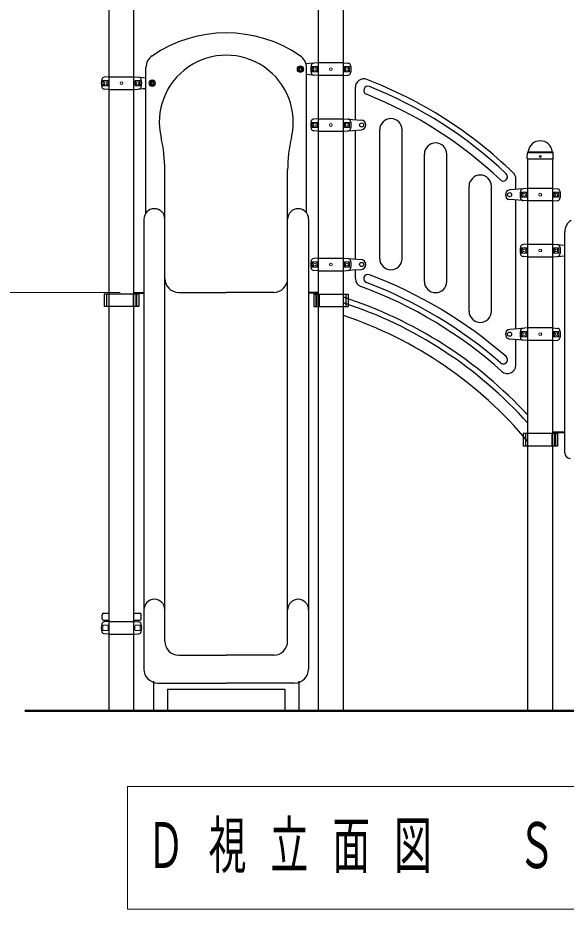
# Model space of a CAD drawing. Units: millimetres on the paper, scale 1:50. Extents: x -365 to 0, y -594 to 257.
# Drawn here: x -122.3 to -83, y -148 to -84.1 of the extents above; entities that cross this region are included whole.
import ezdxf

# ---------------------------------------------------------------- set-up
doc = ezdxf.new("R2010")
doc.units = ezdxf.units.MM
doc.linetypes.add('USER1', pattern=[4.5, 2.5, -2])
doc.layers.add('1_50', color=7, linetype='Continuous', lineweight=25)
doc.styles.add('ＭＳ ゴシック', font='')
doc.styles.get('ＭＳ ゴシック').set_extended_font_data('MS Gothic')

msp = doc.modelspace()

# ---------------------------------------------------------------- linework, layer by layer
at = {"layer": '1_50'}
for p, q in [((-115.735, -133.773), (-115.735, -75.483)), ((-113.953, -133.773), (-113.953, -75.483)), ((-100.735, -133.773), (-100.735, -75.483)), ((-98.953, -133.773), (-98.953, -75.483)), ((-85.773, -94.183), (-85.765, -93.786)), ((-85.74, -93.728), (-85.718, -93.706)), ((-83.948, -93.728), (-83.97, -93.706)), ((-83.915, -94.183), (-83.923, -93.786)), ((-85.763, -94.193), (-85.773, -94.183)), ((-85.763, -94.193), (-83.924, -94.193)), ((-85.735, -133.773), (-85.735, -94.193)), ((-83.953, -133.773), (-83.953, -94.193)), ((-83.915, -94.183), (-83.924, -94.193)), ((-116.08, -103.893), (-116.08, -104.793)), ((-113.608, -103.893), (-116.08, -103.893)), ((-115.914, -103.893), (-115.914, -104.793)), ((-114.009, -103.893), (-114.009, -104.793)), ((-113.953, -103.773), (-113.244, -103.773)), ((-113.953, -103.819), (-113.244, -103.819)), ((-113.822, -103.893), (-113.822, -104.793)), ((-113.763, -103.893), (-113.763, -104.793)), ((-113.608, -103.893), (-113.608, -104.793)), ((-100.735, -103.773), (-101.444, -103.773)), ((-100.735, -103.819), (-101.444, -103.819)), ((-101.08, -103.893), (-101.08, -104.793)), ((-101.08, -103.893), (-98.608, -103.893)), ((-100.925, -103.893), (-100.925, -104.793)), ((-100.866, -103.893), (-100.866, -104.793)), ((-100.678, -103.893), (-100.678, -104.793)), ((-98.774, -103.893), (-98.774, -104.793)), ((-98.608, -103.893), (-98.608, -104.793)), ((-113.608, -104.793), (-116.08, -104.793)), ((-101.08, -104.793), (-98.608, -104.793)), ((-86.08, -113.893), (-86.08, -114.793)), ((-83.608, -113.893), (-86.08, -113.893)), ((-85.914, -113.893), (-85.914, -114.793)), ((-84.009, -113.893), (-84.009, -114.793)), ((-83.953, -113.773), (-83.094, -113.773)), ((-83.953, -113.819), (-83.094, -113.819)), ((-83.822, -113.893), (-83.822, -114.793)), ((-83.763, -113.893), (-83.763, -114.793)), ((-83.608, -113.893), (-83.608, -114.793)), ((-83.608, -114.793), (-86.08, -114.793)), ((-116.244, -127.173), (-116.244, -126.873)), ((-116.144, -126.773), (-115.735, -126.773)), ((-113.953, -126.773), (-113.544, -126.773)), ((-113.444, -127.173), (-113.444, -126.873)), ((-116.144, -127.273), (-115.735, -127.273)), ((-115.735, -127.362), (-113.953, -127.362)), ((-113.953, -127.273), (-113.544, -127.273))]:
    msp.add_line(p, q, dxfattribs=at)
at = {"layer": '1_50', "color": 2}
for p, q in [((-101.394, -87.378), (-101.594, -87.393)), ((-100.764, -87.323), (-101.394, -87.378)), ((-98.924, -87.323), (-100.764, -87.323)), ((-98.924, -87.323), (-98.608, -87.351)), ((-101.394, -88.168), (-101.594, -88.153)), ((-115.764, -88.323), (-116.079, -88.351)), ((-115.764, -88.323), (-113.923, -88.323)), ((-113.924, -88.323), (-113.294, -88.378)), ((-113.294, -88.378), (-113.094, -88.393)), ((-100.764, -88.223), (-101.394, -88.168)), ((-98.924, -88.223), (-100.764, -88.223)), ((-98.924, -88.223), (-98.608, -88.195)), ((-115.764, -89.223), (-116.079, -89.195)), ((-115.764, -89.223), (-113.923, -89.223)), ((-113.924, -89.223), (-113.294, -89.168)), ((-113.294, -89.168), (-113.094, -89.153)), ((-100.764, -91.322), (-101.079, -91.35)), ((-100.764, -91.322), (-98.923, -91.322)), ((-98.924, -91.322), (-98.294, -91.377)), ((-98.294, -91.377), (-97.663, -91.424)), ((-100.764, -92.222), (-101.079, -92.194)), ((-100.764, -92.222), (-98.923, -92.222)), ((-98.924, -92.222), (-98.294, -92.167)), ((-98.294, -92.167), (-97.663, -92.121)), ((-86.394, -96.377), (-87.024, -96.424)), ((-85.764, -96.322), (-86.394, -96.377)), ((-83.924, -96.322), (-85.764, -96.322)), ((-83.924, -96.322), (-83.608, -96.35)), ((-86.394, -97.167), (-87.024, -97.121)), ((-85.764, -97.222), (-86.394, -97.167)), ((-83.924, -97.222), (-85.764, -97.222)), ((-83.924, -97.222), (-83.608, -97.194)), ((-85.764, -100.323), (-86.079, -100.351)), ((-85.764, -100.323), (-83.923, -100.323)), ((-83.924, -100.323), (-83.094, -100.396)), ((-100.764, -101.322), (-101.079, -101.35)), ((-100.764, -101.322), (-98.923, -101.322)), ((-98.924, -101.322), (-98.294, -101.377)), ((-98.294, -101.377), (-97.663, -101.424)), ((-85.764, -101.223), (-86.079, -101.195)), ((-85.764, -101.223), (-83.923, -101.223)), ((-83.924, -101.223), (-83.094, -101.15)), ((-100.764, -102.222), (-101.079, -102.194)), ((-100.764, -102.222), (-98.923, -102.222)), ((-98.924, -102.222), (-98.294, -102.167)), ((-98.294, -102.167), (-97.663, -102.121)), ((-86.394, -106.377), (-87.024, -106.424)), ((-85.764, -106.322), (-86.394, -106.377)), ((-83.924, -106.322), (-85.764, -106.322)), ((-83.924, -106.322), (-83.608, -106.35)), ((-86.394, -107.167), (-87.024, -107.121)), ((-85.764, -107.222), (-86.394, -107.167)), ((-83.924, -107.222), (-85.764, -107.222)), ((-83.924, -107.222), (-83.608, -107.194)), ((-115.764, -127.362), (-116.079, -127.39)), ((-115.764, -127.362), (-113.923, -127.362)), ((-113.924, -127.362), (-113.608, -127.388)), ((-115.764, -128.262), (-116.079, -128.235)), ((-115.764, -128.262), (-113.923, -128.262)), ((-113.924, -128.262), (-113.608, -128.237))]:
    msp.add_line(p, q, dxfattribs=at)
at = {"layer": '1_50', "color": 21}
for p, q in [((-113.094, -98.073), (-113.094, -87.656)), ((-101.594, -98.073), (-101.594, -87.656)), ((-98.094, -91.392), (-98.094, -89.071)), ((-98.094, -101.392), (-98.094, -92.152)), ((-96.344, -101.359), (-96.344, -92.117)), ((-94.744, -101.359), (-94.744, -92.117)), ((-93.144, -102.99), (-93.144, -93.859)), ((-91.544, -102.99), (-91.544, -93.859)), ((-111.744, -102.773), (-111.744, -94.991)), ((-102.944, -102.773), (-102.944, -94.991)), ((-86.594, -96.392), (-86.594, -95.642)), ((-89.944, -105.126), (-89.944, -96.165)), ((-88.344, -105.126), (-88.344, -96.165)), ((-86.594, -106.392), (-86.594, -97.152)), ((-113.244, -98.523), (-113.244, -130.773)), ((-111.744, -128.773), (-111.744, -98.423)), ((-102.944, -128.773), (-102.944, -98.423)), ((-101.444, -98.523), (-101.444, -130.773)), ((-98.094, -102.789), (-98.094, -102.152)), ((-110.744, -103.773), (-107.344, -103.773)), ((-103.944, -103.773), (-107.344, -103.773)), ((-86.594, -108.999), (-86.594, -107.152)), ((-110.744, -129.773), (-107.344, -129.773)), ((-103.944, -129.773), (-107.344, -129.773)), ((-112.244, -131.773), (-107.344, -131.773)), ((-102.444, -131.773), (-107.344, -131.773))]:
    msp.add_line(p, q, dxfattribs=at)
at = {"layer": '1_50', "color": 4}
for p, q in [((-102.114, -87.727), (-102.034, -87.681)), ((-102.114, -87.727), (-102.114, -87.819)), ((-102.114, -87.819), (-102.034, -87.865)), ((-102.034, -87.681), (-101.954, -87.727)), ((-102.034, -87.865), (-101.954, -87.819)), ((-101.954, -87.727), (-101.954, -87.819)), ((-112.734, -88.727), (-112.654, -88.681)), ((-112.734, -88.727), (-112.734, -88.819)), ((-112.654, -88.681), (-112.574, -88.727)), ((-112.574, -88.727), (-112.574, -88.819)), ((-112.734, -88.819), (-112.654, -88.865)), ((-112.654, -88.865), (-112.574, -88.819)), ((-83.094, -115.273), (-83.094, -99.441))]:
    msp.add_line(p, q, dxfattribs=at)
at = {"layer": '1_50', "color": 2, "lineweight": 13}
for p, q in [((-100.809, -87.588), (-101.179, -87.588)), ((-101.179, -87.958), (-101.179, -87.588)), ((-100.809, -87.958), (-101.179, -87.958)), ((-98.879, -87.588), (-98.509, -87.588)), ((-98.879, -87.958), (-98.509, -87.958)), ((-98.509, -87.958), (-98.509, -87.588)), ((-115.809, -88.588), (-116.179, -88.588)), ((-116.179, -88.958), (-116.179, -88.588)), ((-113.879, -88.588), (-113.509, -88.588)), ((-113.509, -88.958), (-113.509, -88.588)), ((-115.809, -88.958), (-116.179, -88.958)), ((-113.879, -88.958), (-113.509, -88.958)), ((-101.179, -91.957), (-101.179, -91.587)), ((-100.809, -91.587), (-101.179, -91.587)), ((-100.809, -91.957), (-101.179, -91.957)), ((-98.879, -91.587), (-98.509, -91.587)), ((-98.879, -91.957), (-98.509, -91.957)), ((-98.509, -91.957), (-98.509, -91.587)), ((-86.179, -96.957), (-86.179, -96.587)), ((-85.809, -96.587), (-86.179, -96.587)), ((-85.809, -96.957), (-86.179, -96.957)), ((-83.879, -96.587), (-83.509, -96.587)), ((-83.879, -96.957), (-83.509, -96.957)), ((-83.509, -96.957), (-83.509, -96.587)), ((-86.179, -100.958), (-86.179, -100.588)), ((-85.809, -100.588), (-86.179, -100.588)), ((-83.879, -100.588), (-83.509, -100.588)), ((-83.509, -100.958), (-83.509, -100.588)), ((-85.809, -100.958), (-86.179, -100.958)), ((-83.879, -100.958), (-83.509, -100.958)), ((-101.179, -101.957), (-101.179, -101.587)), ((-100.809, -101.587), (-101.179, -101.587)), ((-100.809, -101.957), (-101.179, -101.957)), ((-98.879, -101.587), (-98.509, -101.587)), ((-98.879, -101.957), (-98.509, -101.957)), ((-98.509, -101.957), (-98.509, -101.587)), ((-86.179, -106.957), (-86.179, -106.587)), ((-85.809, -106.587), (-86.179, -106.587)), ((-83.879, -106.587), (-83.509, -106.587)), ((-83.509, -106.957), (-83.509, -106.587)), ((-85.809, -106.957), (-86.179, -106.957)), ((-83.879, -106.957), (-83.509, -106.957)), ((-115.809, -127.627), (-116.179, -127.627)), ((-116.179, -127.997), (-116.179, -127.627)), ((-113.879, -127.627), (-113.509, -127.627)), ((-113.509, -127.997), (-113.509, -127.627)), ((-115.809, -127.997), (-116.179, -127.997)), ((-113.879, -127.997), (-113.509, -127.997))]:
    msp.add_line(p, q, dxfattribs=at)
at = {"layer": '1_50', "lineweight": 13}
for p, q in [((-85.737, -93.763), (-83.95, -93.763)), ((-85.701, -93.693), (-83.99, -93.693)), ((-114.953, -103.773), (-128.915, -103.773)), ((-114.426, -139.182), (-114.426, -147.982)), ((-57.626, -139.182), (-114.426, -139.182)), ((-114.426, -147.982), (-57.626, -147.982))]:
    msp.add_line(p, q, dxfattribs=at)
at = {"layer": '1_50', "linetype": 'USER1', "lineweight": 13}
msp.add_line((-85.734, -93.773), (-83.954, -93.773), dxfattribs=at)
at = {"layer": '1_50', "color": 131}
for p, q in [((-112.544, -131.639), (-112.544, -133.811)), ((-111.544, -132.211), (-103.144, -132.211)), ((-111.544, -132.211), (-111.544, -133.811)), ((-103.144, -132.211), (-103.144, -133.811)), ((-102.144, -131.639), (-102.144, -133.811))]:
    msp.add_line(p, q, dxfattribs=at)
at = {"layer": '1_50', "lineweight": 50}
msp.add_line((-121.776, -133.773), (-48.377, -133.773), dxfattribs=at)
at = {"layer": '1_50', "lineweight": 13}
for centre in [(-102.034, -87.773), (-112.654, -88.773)]:
    msp.add_circle(centre, 0.24, dxfattribs=at)
at = {"layer": '1_50', "color": 4}
for centre in [(-102.034, -87.773), (-112.654, -88.773)]:
    msp.add_circle(centre, 0.21, dxfattribs=at)
at = {"layer": '1_50', "color": 4, "linetype": 'USER1', "lineweight": 13}
for centre in [(-102.034, -87.773), (-112.654, -88.773)]:
    msp.add_circle(centre, 0.125, dxfattribs=at)
at = {"layer": '1_50', "color": 4, "lineweight": 13}
for centre in [(-102.034, -87.773), (-112.654, -88.773)]:
    msp.add_circle(centre, 0.11, dxfattribs=at)
at = {"layer": '1_50', "color": 2, "lineweight": 13}
for centre, radius in [((-100.994, -87.773), 0.185), ((-100.994, -87.773), 0.1), ((-99.844, -87.773), 0.1), ((-98.694, -87.773), 0.185), ((-98.694, -87.773), 0.1), ((-115.994, -88.773), 0.185), ((-115.994, -88.773), 0.1), ((-114.844, -88.773), 0.1), ((-113.694, -88.773), 0.185), ((-113.694, -88.773), 0.1), ((-100.994, -91.772), 0.185), ((-100.994, -91.772), 0.1), ((-99.844, -91.772), 0.1), ((-98.694, -91.772), 0.185), ((-98.694, -91.772), 0.1), ((-85.994, -96.772), 0.185), ((-85.994, -96.772), 0.1), ((-84.844, -96.772), 0.1), ((-83.694, -96.772), 0.185), ((-83.694, -96.772), 0.1), ((-85.994, -100.773), 0.185), ((-85.994, -100.773), 0.1), ((-84.844, -100.773), 0.1), ((-83.694, -100.773), 0.185), ((-83.694, -100.773), 0.1), ((-100.994, -101.772), 0.185), ((-100.994, -101.772), 0.1), ((-99.844, -101.772), 0.1), ((-98.694, -101.772), 0.185), ((-98.694, -101.772), 0.1), ((-85.994, -106.772), 0.185), ((-85.994, -106.772), 0.1), ((-84.844, -106.772), 0.1), ((-83.694, -106.772), 0.185), ((-83.694, -106.772), 0.1)]:
    msp.add_circle(centre, radius, dxfattribs=at)
at = {"layer": '1_50', "color": 2}
for centre in [(-97.644, -91.772), (-87.044, -96.772), (-97.644, -101.772), (-87.044, -106.772)]:
    msp.add_circle(centre, 0.15, dxfattribs=at)
at = {"layer": '1_50'}
msp.add_circle((-84.844, -94.033), 0.06, dxfattribs=at)
at = {"layer": '1_50', "color": 21}
for centre, radius, start, end in [((-107.344, -94.519), 9.346, 55.31079, 124.68922), ((-112.094, -87.656), 1, 123.36701, 180), ((-107.344, -91.573), 4.8, 346.64882, 193.35118), ((-102.594, -87.656), 1, 0, 56.63299), ((-97.494, -89.071), 0.6, 69.05344, 180), ((-108.362, -117.461), 31, 45.86807, 69.05344), ((-95.544, -92.117), 0.8, 0, 180), ((-121.744, -94.991), 10, 0, 13.35118), ((-92.944, -94.991), 10, 166.64882, 180), ((-92.344, -93.859), 0.8, 0, 180), ((-89.144, -96.165), 0.8, 0, 180), ((-87.194, -95.642), 0.6, 0, 45.86807), ((-95.544, -101.359), 0.8, 180, 0), ((-110.744, -102.773), 1, 180, 270), ((-103.944, -102.773), 1, 270, 0), ((-97.494, -102.789), 0.6, 180, 249.88404), ((-108.362, -132.461), 31, 47.94292, 69.88404), ((-92.344, -102.99), 0.8, 180, 0), ((-89.144, -105.126), 0.8, 180, 0), ((-87.194, -108.999), 0.6, 227.94292, 0), ((-110.744, -128.773), 1, 180, 270), ((-103.944, -128.773), 1, 270, 0), ((-112.244, -130.773), 1, 180, 270), ((-102.444, -130.773), 1, 270, 0)]:
    msp.add_arc(centre, radius, start, end, dxfattribs=at)
at = {"layer": '1_50', "color": 2}
for centre, radius, start, end in [((-100.294, -87.773), 1, 163.80375, 196.19625), ((-101.062, -87.55), 0.2, 95, 163.80375), ((-98.626, -87.55), 0.2, 16.19625, 85), ((-99.394, -87.773), 1, 343.80375, 16.19625), ((-101.062, -87.996), 0.2, 196.19625, 265), ((-98.626, -87.996), 0.2, 275, 343.80375), ((-115.294, -88.773), 1, 163.80375, 196.19625), ((-116.062, -88.55), 0.2, 95, 163.80375), ((-113.626, -88.55), 0.2, 16.19625, 85), ((-114.394, -88.773), 1, 343.80375, 16.19625), ((-116.062, -88.996), 0.2, 196.19625, 265), ((-113.626, -88.996), 0.2, 275, 343.80375), ((-101.062, -91.549), 0.2, 95, 163.80375), ((-98.626, -91.549), 0.2, 16.19625, 85), ((-100.294, -91.772), 1, 163.80375, 196.19625), ((-99.394, -91.772), 1, 343.80375, 16.19625), ((-97.694, -91.772), 0.35, 275, 85), ((-101.062, -91.995), 0.2, 196.19625, 265), ((-98.626, -91.995), 0.2, 275, 343.80375), ((-86.994, -96.772), 0.35, 95, 265), ((-86.062, -96.549), 0.2, 95, 163.80375), ((-83.626, -96.549), 0.2, 16.19625, 85), ((-85.294, -96.772), 1, 163.80375, 196.19625), ((-86.062, -96.995), 0.2, 196.19625, 265), ((-83.626, -96.995), 0.2, 275, 343.80375), ((-84.394, -96.772), 1, 343.80375, 16.19625), ((-85.294, -100.773), 1, 163.80375, 196.19625), ((-86.062, -100.55), 0.2, 95, 163.80375), ((-83.626, -100.55), 0.2, 16.19625, 85), ((-84.394, -100.773), 1, 343.80375, 16.19625), ((-100.294, -101.772), 1, 163.80375, 196.19625), ((-101.062, -101.549), 0.2, 95, 163.80375), ((-98.626, -101.549), 0.2, 16.19625, 85), ((-99.394, -101.772), 1, 343.80375, 16.19625), ((-97.694, -101.772), 0.35, 275, 85), ((-86.062, -100.996), 0.2, 196.19625, 265), ((-83.626, -100.996), 0.2, 275, 343.80375), ((-101.062, -101.995), 0.2, 196.19625, 265), ((-98.626, -101.995), 0.2, 275, 343.80375), ((-86.994, -106.772), 0.35, 95, 265), ((-85.294, -106.772), 1, 163.80375, 196.19625), ((-86.062, -106.549), 0.2, 95, 163.80375), ((-83.626, -106.549), 0.2, 16.19625, 85), ((-84.394, -106.772), 1, 343.80375, 16.19625), ((-86.062, -106.995), 0.2, 196.19625, 265), ((-83.626, -106.995), 0.2, 275, 343.80375), ((-115.294, -127.812), 1, 163.80375, 196.19625), ((-116.062, -127.589), 0.2, 95, 163.80375), ((-113.626, -127.589), 0.2, 16.19625, 85), ((-114.394, -127.812), 1, 343.80375, 16.19625), ((-116.062, -128.035), 0.2, 196.19625, 265), ((-113.626, -128.035), 0.2, 275, 343.80375)]:
    msp.add_arc(centre, radius, start, end, dxfattribs=at)
at = {"layer": '1_50', "color": 2, "lineweight": 13}
for centre, start, end in [((-103.369, -87.773), 355.87048, 4.12952), ((-96.318, -87.773), 175.87048, 184.12952), ((-118.369, -88.773), 355.87048, 4.12952), ((-111.318, -88.773), 175.87048, 184.12952), ((-103.369, -91.772), 355.87048, 4.12952), ((-96.318, -91.772), 175.87048, 184.12952), ((-88.369, -96.772), 355.87048, 4.12952), ((-81.318, -96.772), 175.87048, 184.12952), ((-88.369, -100.773), 355.87048, 4.12952), ((-81.318, -100.773), 175.87048, 184.12952), ((-103.369, -101.772), 355.87048, 4.12952), ((-96.318, -101.772), 175.87048, 184.12952), ((-88.369, -106.772), 355.87048, 4.12952), ((-81.318, -106.772), 175.87048, 184.12952), ((-118.369, -127.812), 355.87048, 4.12952), ((-111.318, -127.812), 175.87048, 184.12952)]:
    msp.add_arc(centre, 2.567, start, end, dxfattribs=at)
at = {"layer": '1_50', "color": 94}
for centre, radius, start, end in [((-97.194, -89.295), 0.3, 68.37206, 248.37206), ((-108.362, -117.461), 30.6, 46.47193, 68.37206), ((-108.362, -117.461), 30, 46.47193, 68.37206), ((-87.494, -95.493), 0.3, 226.47193, 46.47193), ((-97.194, -102.794), 0.3, 69.37194, 249.37194), ((-108.362, -132.461), 32, 48.83013, 69.37194), ((-108.362, -132.461), 31.4, 48.83013, 69.37194), ((-87.494, -108.599), 0.3, 228.83013, 48.83013)]:
    msp.add_arc(centre, radius, start, end, dxfattribs=at)
at = {"layer": '1_50'}
for centre, radius, start, end in [((-84.844, -93.773), 0.864, 90, 173.3676), ((-84.844, -93.773), 0.864, 6.6324, 90), ((-85.681, -93.788), 0.084, 135, 178.99605), ((-85.758, -93.667), 0.056, 315, 353.3676), ((-83.93, -93.667), 0.056, 186.6324, 225), ((-84.007, -93.788), 0.084, 1.00395, 45), ((-112.494, -98.523), 0.75, 0, 180), ((-102.194, -98.523), 0.75, 0, 180), ((-108.411, -133.438), 30.807, 42.60283, 72.12115), ((-108.411, -133.438), 30.427, 41.81889, 71.89017), ((-108.411, -133.438), 29.573, 39.93461, 71.34822), ((-112.494, -126.523), 0.75, 0, 180), ((-102.194, -126.523), 0.75, 0, 180), ((-116.144, -126.873), 0.1, 90, 180), ((-113.544, -126.873), 0.1, 0, 90), ((-116.144, -127.173), 0.1, 180, 270), ((-113.544, -127.173), 0.1, 270, 0)]:
    msp.add_arc(centre, radius, start, end, dxfattribs=at)
at = {"layer": '1_50', "color": 4}
for centre, radius, start, end in [((-82.094, -99.451), 1, 123, 180), ((-82.694, -115.273), 0.4, 180, 270)]:
    msp.add_arc(centre, radius, start, end, dxfattribs=at)

# ---------------------------------------------------------------- texts
at = {"layer": '1_50', "insert": (-113.026, -143.582), "char_height": 3.299, "attachment_point": 4, "style": 'ＭＳ ゴシック'}
msp.add_mtext('\\T1.64;\\W0.6;Ｄ視立面図\u3000Ｓ＝１／５０', dxfattribs=at)

doc.saveas('drawing.dxf')
